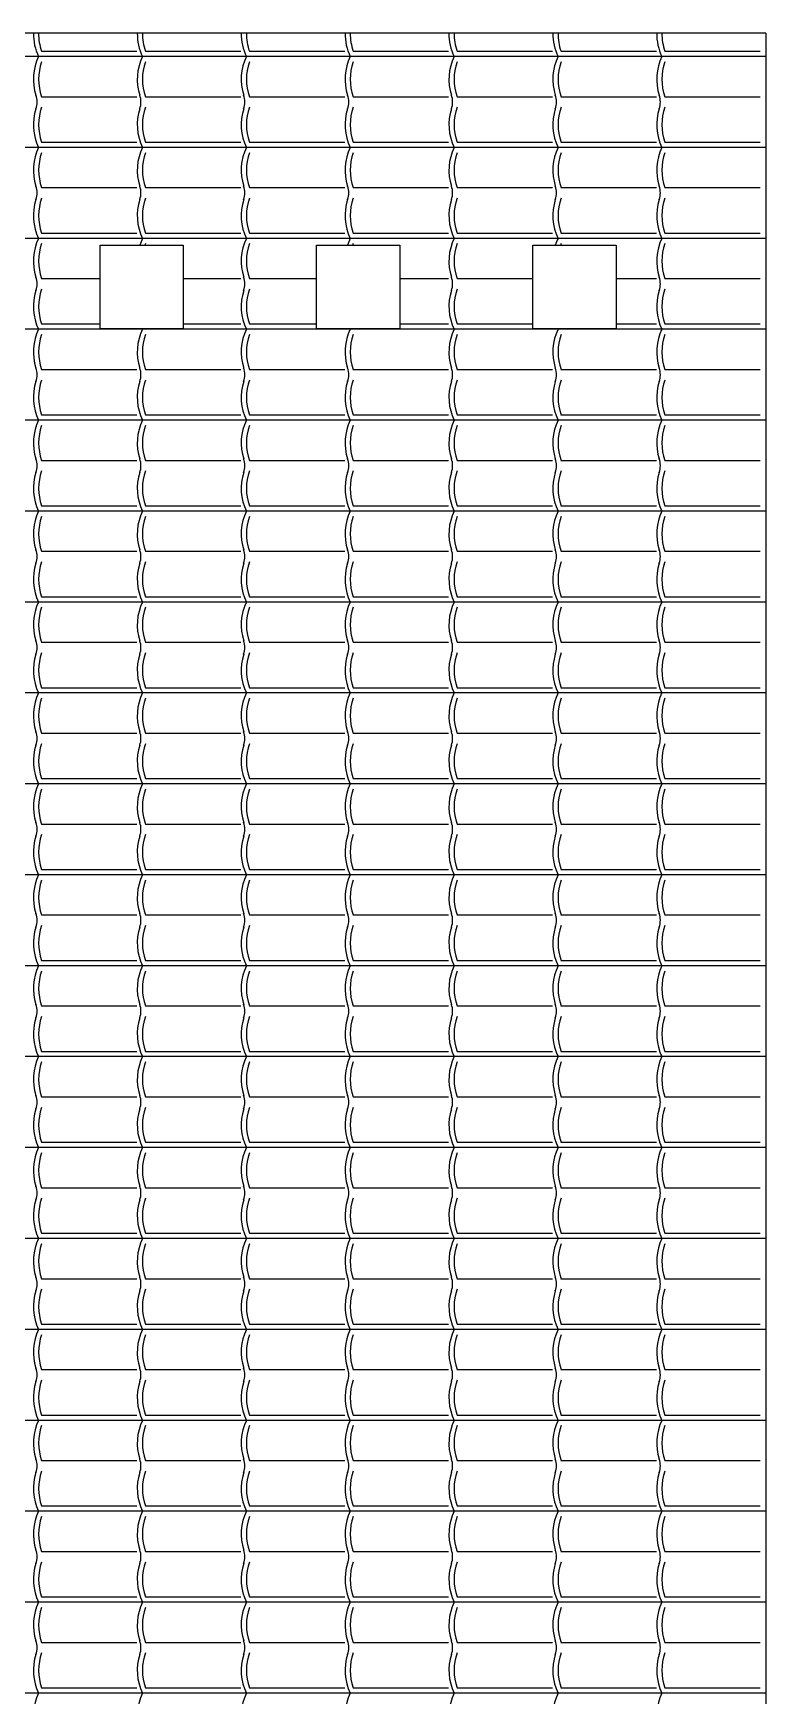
# Model space of a CAD drawing. Extents: x 110 to 239, y 112 to 239.
# Drawn here: x 145.9 to 174.1, y 175.5 to 239.5 of the extents above; entities that cross this region are included whole.
import ezdxf

# ---------------------------------------------------------------- set-up
doc = ezdxf.new("R2010")
doc.units = 0
doc.layers.get('0').update_dxf_attribs({"linetype": 'CONTINUOUS'})
doc.layers.add('ENGRAVE', color=4, linetype='CONTINUOUS')

msp = doc.modelspace()

# ---------------------------------------------------------------- linework, layer by layer
for p, q in [((174.124, 239.469), (109.924, 239.469)), ((174.124, 239.469), (174.124, 111.679)), ((148.495, 228.094), (148.495, 231.314)), ((148.495, 231.314), (151.695, 231.314)), ((151.695, 231.314), (151.695, 228.094)), ((156.828, 231.314), (160.028, 231.314)), ((156.828, 228.094), (156.828, 231.314)), ((160.028, 231.314), (160.028, 228.094)), ((165.161, 228.094), (165.161, 231.314)), ((165.161, 231.314), (168.361, 231.314)), ((168.361, 231.314), (168.361, 228.094)), ((151.695, 228.094), (148.495, 228.094)), ((160.028, 228.094), (156.828, 228.094)), ((168.361, 228.094), (165.161, 228.094))]:
    msp.add_line(p, q)
at = {"layer": 'ENGRAVE'}
for p, q in [((146.239, 238.778), (149.912, 238.778)), ((150.239, 238.778), (153.912, 238.778)), ((154.239, 238.778), (157.912, 238.778)), ((158.239, 238.778), (161.912, 238.778)), ((162.239, 238.778), (165.912, 238.778)), ((166.239, 238.778), (169.912, 238.778)), ((170.239, 238.778), (173.912, 238.778)), ((146.124, 238.574), (142.124, 238.574)), ((150.124, 238.574), (146.124, 238.574)), ((154.124, 238.574), (150.124, 238.574)), ((158.124, 238.574), (154.124, 238.574)), ((162.124, 238.574), (158.124, 238.574)), ((166.124, 238.574), (162.124, 238.574)), ((170.124, 238.574), (166.124, 238.574)), ((174.124, 238.574), (170.124, 238.574)), ((146.239, 237.028), (149.912, 237.028)), ((150.239, 237.028), (153.912, 237.028)), ((154.239, 237.028), (157.912, 237.028)), ((158.239, 237.028), (161.912, 237.028)), ((162.239, 237.028), (165.912, 237.028)), ((166.239, 237.028), (169.912, 237.028)), ((170.239, 237.028), (173.912, 237.028)), ((146.124, 235.074), (142.124, 235.074)), ((150.124, 235.074), (146.124, 235.074)), ((146.239, 235.278), (149.912, 235.278)), ((154.124, 235.074), (150.124, 235.074)), ((150.239, 235.278), (153.912, 235.278)), ((158.124, 235.074), (154.124, 235.074)), ((154.239, 235.278), (157.912, 235.278)), ((162.124, 235.074), (158.124, 235.074)), ((158.239, 235.278), (161.912, 235.278)), ((166.124, 235.074), (162.124, 235.074)), ((162.239, 235.278), (165.912, 235.278)), ((170.124, 235.074), (166.124, 235.074)), ((166.239, 235.278), (169.912, 235.278)), ((174.124, 235.074), (170.124, 235.074)), ((170.239, 235.278), (173.912, 235.278)), ((146.239, 233.528), (149.912, 233.528)), ((150.239, 233.528), (153.912, 233.528)), ((154.239, 233.528), (157.912, 233.528)), ((158.239, 233.528), (161.912, 233.528)), ((162.239, 233.528), (165.912, 233.528)), ((166.239, 233.528), (169.912, 233.528)), ((170.239, 233.528), (173.912, 233.528)), ((146.239, 231.778), (149.912, 231.778)), ((150.239, 231.778), (153.912, 231.778)), ((154.239, 231.778), (157.912, 231.778)), ((158.239, 231.778), (161.912, 231.778)), ((162.239, 231.778), (165.912, 231.778)), ((166.239, 231.778), (169.912, 231.778)), ((170.239, 231.778), (173.912, 231.778)), ((146.124, 231.574), (142.124, 231.574)), ((150.124, 231.574), (146.124, 231.574)), ((154.124, 231.574), (150.124, 231.574)), ((158.124, 231.574), (154.124, 231.574)), ((162.124, 231.574), (158.124, 231.574)), ((166.124, 231.574), (162.124, 231.574)), ((170.124, 231.574), (166.124, 231.574)), ((174.124, 231.574), (170.124, 231.574)), ((146.239, 230.028), (148.495, 230.028)), ((151.695, 230.028), (153.912, 230.028)), ((154.239, 230.028), (156.828, 230.028)), ((160.028, 230.028), (161.912, 230.028)), ((162.239, 230.028), (165.161, 230.028)), ((168.361, 230.028), (169.912, 230.028)), ((170.239, 230.028), (173.912, 230.028)), ((146.124, 228.074), (142.124, 228.074)), ((150.124, 228.074), (146.124, 228.074)), ((146.239, 228.278), (148.495, 228.278)), ((154.124, 228.074), (150.124, 228.074)), ((151.695, 228.278), (153.912, 228.278)), ((158.124, 228.074), (154.124, 228.074)), ((154.239, 228.278), (156.828, 228.278)), ((162.124, 228.074), (158.124, 228.074)), ((160.028, 228.278), (161.912, 228.278)), ((166.124, 228.074), (162.124, 228.074)), ((162.239, 228.278), (165.161, 228.278)), ((170.124, 228.074), (166.124, 228.074)), ((168.361, 228.278), (169.912, 228.278)), ((174.124, 228.074), (170.124, 228.074)), ((170.239, 228.278), (173.912, 228.278)), ((146.239, 226.528), (149.912, 226.528)), ((150.239, 226.528), (153.912, 226.528)), ((154.239, 226.528), (157.912, 226.528)), ((158.239, 226.528), (161.912, 226.528)), ((162.239, 226.528), (165.912, 226.528)), ((166.239, 226.528), (169.912, 226.528)), ((170.239, 226.528), (173.912, 226.528)), ((146.239, 224.778), (149.912, 224.778)), ((150.239, 224.778), (153.912, 224.778)), ((154.239, 224.778), (157.912, 224.778)), ((158.239, 224.778), (161.912, 224.778)), ((162.239, 224.778), (165.912, 224.778)), ((166.239, 224.778), (169.912, 224.778)), ((170.239, 224.778), (173.912, 224.778)), ((146.124, 224.574), (142.124, 224.574)), ((150.124, 224.574), (146.124, 224.574)), ((154.124, 224.574), (150.124, 224.574)), ((158.124, 224.574), (154.124, 224.574)), ((162.124, 224.574), (158.124, 224.574)), ((166.124, 224.574), (162.124, 224.574)), ((170.124, 224.574), (166.124, 224.574)), ((174.124, 224.574), (170.124, 224.574)), ((146.239, 223.028), (149.912, 223.028)), ((150.239, 223.028), (153.912, 223.028)), ((154.239, 223.028), (157.912, 223.028)), ((158.239, 223.028), (161.912, 223.028)), ((162.239, 223.028), (165.912, 223.028)), ((166.239, 223.028), (169.912, 223.028)), ((170.239, 223.028), (173.912, 223.028)), ((146.124, 221.074), (142.124, 221.074)), ((150.124, 221.074), (146.124, 221.074)), ((146.239, 221.278), (149.912, 221.278)), ((154.124, 221.074), (150.124, 221.074)), ((150.239, 221.278), (153.912, 221.278)), ((158.124, 221.074), (154.124, 221.074)), ((154.239, 221.278), (157.912, 221.278)), ((162.124, 221.074), (158.124, 221.074)), ((158.239, 221.278), (161.912, 221.278)), ((166.124, 221.074), (162.124, 221.074)), ((162.239, 221.278), (165.912, 221.278)), ((170.124, 221.074), (166.124, 221.074)), ((166.239, 221.278), (169.912, 221.278)), ((174.124, 221.074), (170.124, 221.074)), ((170.239, 221.278), (173.912, 221.278)), ((146.239, 219.528), (149.912, 219.528)), ((150.239, 219.528), (153.912, 219.528)), ((154.239, 219.528), (157.912, 219.528)), ((158.239, 219.528), (161.912, 219.528)), ((162.239, 219.528), (165.912, 219.528)), ((166.239, 219.528), (169.912, 219.528)), ((170.239, 219.528), (173.912, 219.528)), ((146.239, 217.778), (149.912, 217.778)), ((150.239, 217.778), (153.912, 217.778)), ((154.239, 217.778), (157.912, 217.778)), ((158.239, 217.778), (161.912, 217.778)), ((162.239, 217.778), (165.912, 217.778)), ((166.239, 217.778), (169.912, 217.778)), ((170.239, 217.778), (173.912, 217.778)), ((146.124, 217.574), (142.124, 217.574)), ((150.124, 217.574), (146.124, 217.574)), ((154.124, 217.574), (150.124, 217.574)), ((158.124, 217.574), (154.124, 217.574)), ((162.124, 217.574), (158.124, 217.574)), ((166.124, 217.574), (162.124, 217.574)), ((170.124, 217.574), (166.124, 217.574)), ((174.124, 217.574), (170.124, 217.574)), ((146.239, 216.028), (149.912, 216.028)), ((150.239, 216.028), (153.912, 216.028)), ((154.239, 216.028), (157.912, 216.028)), ((158.239, 216.028), (161.912, 216.028)), ((162.239, 216.028), (165.912, 216.028)), ((166.239, 216.028), (169.912, 216.028)), ((170.239, 216.028), (173.912, 216.028)), ((146.124, 214.074), (142.124, 214.074)), ((150.124, 214.074), (146.124, 214.074)), ((146.239, 214.278), (149.912, 214.278)), ((154.124, 214.074), (150.124, 214.074)), ((150.239, 214.278), (153.912, 214.278)), ((158.124, 214.074), (154.124, 214.074)), ((154.239, 214.278), (157.912, 214.278)), ((162.124, 214.074), (158.124, 214.074)), ((158.239, 214.278), (161.912, 214.278)), ((166.124, 214.074), (162.124, 214.074)), ((162.239, 214.278), (165.912, 214.278)), ((170.124, 214.074), (166.124, 214.074)), ((166.239, 214.278), (169.912, 214.278)), ((174.124, 214.074), (170.124, 214.074)), ((170.239, 214.278), (173.912, 214.278)), ((146.239, 212.528), (149.912, 212.528)), ((150.239, 212.528), (153.912, 212.528)), ((154.239, 212.528), (157.912, 212.528)), ((158.239, 212.528), (161.912, 212.528)), ((162.239, 212.528), (165.912, 212.528)), ((166.239, 212.528), (169.912, 212.528)), ((170.239, 212.528), (173.912, 212.528)), ((146.124, 210.574), (142.124, 210.574)), ((150.124, 210.574), (146.124, 210.574)), ((146.239, 210.778), (149.912, 210.778)), ((154.124, 210.574), (150.124, 210.574)), ((150.239, 210.778), (153.912, 210.778)), ((158.124, 210.574), (154.124, 210.574)), ((154.239, 210.778), (157.912, 210.778)), ((162.124, 210.574), (158.124, 210.574)), ((158.239, 210.778), (161.912, 210.778)), ((166.124, 210.574), (162.124, 210.574)), ((162.239, 210.778), (165.912, 210.778)), ((170.124, 210.574), (166.124, 210.574)), ((166.239, 210.778), (169.912, 210.778)), ((174.124, 210.574), (170.124, 210.574)), ((170.239, 210.778), (173.912, 210.778)), ((146.239, 209.028), (149.912, 209.028)), ((150.239, 209.028), (153.912, 209.028)), ((154.239, 209.028), (157.912, 209.028)), ((158.239, 209.028), (161.912, 209.028)), ((162.239, 209.028), (165.912, 209.028)), ((166.239, 209.028), (169.912, 209.028)), ((170.239, 209.028), (173.912, 209.028)), ((146.124, 207.074), (142.124, 207.074)), ((150.124, 207.074), (146.124, 207.074)), ((146.239, 207.278), (149.912, 207.278)), ((154.124, 207.074), (150.124, 207.074)), ((150.239, 207.278), (153.912, 207.278)), ((158.124, 207.074), (154.124, 207.074)), ((154.239, 207.278), (157.912, 207.278)), ((162.124, 207.074), (158.124, 207.074)), ((158.239, 207.278), (161.912, 207.278)), ((166.124, 207.074), (162.124, 207.074)), ((162.239, 207.278), (165.912, 207.278)), ((170.124, 207.074), (166.124, 207.074)), ((166.239, 207.278), (169.912, 207.278)), ((174.124, 207.074), (170.124, 207.074)), ((170.239, 207.278), (173.912, 207.278)), ((146.239, 205.528), (149.912, 205.528)), ((150.239, 205.528), (153.912, 205.528)), ((154.239, 205.528), (157.912, 205.528)), ((158.239, 205.528), (161.912, 205.528)), ((162.239, 205.528), (165.912, 205.528)), ((166.239, 205.528), (169.912, 205.528)), ((170.239, 205.528), (173.912, 205.528)), ((146.124, 203.574), (142.124, 203.574)), ((150.124, 203.574), (146.124, 203.574)), ((146.239, 203.778), (149.912, 203.778)), ((154.124, 203.574), (150.124, 203.574)), ((150.239, 203.778), (153.912, 203.778)), ((158.124, 203.574), (154.124, 203.574)), ((154.239, 203.778), (157.912, 203.778)), ((162.124, 203.574), (158.124, 203.574)), ((158.239, 203.778), (161.912, 203.778)), ((166.124, 203.574), (162.124, 203.574)), ((162.239, 203.778), (165.912, 203.778)), ((170.124, 203.574), (166.124, 203.574)), ((166.239, 203.778), (169.912, 203.778)), ((174.124, 203.574), (170.124, 203.574)), ((170.239, 203.778), (173.912, 203.778)), ((146.239, 202.028), (149.912, 202.028)), ((150.239, 202.028), (153.912, 202.028)), ((154.239, 202.028), (157.912, 202.028)), ((158.239, 202.028), (161.912, 202.028)), ((162.239, 202.028), (165.912, 202.028)), ((166.239, 202.028), (169.912, 202.028)), ((170.239, 202.028), (173.912, 202.028)), ((146.124, 200.074), (142.124, 200.074)), ((150.124, 200.074), (146.124, 200.074)), ((146.239, 200.278), (149.912, 200.278)), ((154.124, 200.074), (150.124, 200.074)), ((150.239, 200.278), (153.912, 200.278)), ((158.124, 200.074), (154.124, 200.074)), ((154.239, 200.278), (157.912, 200.278)), ((162.124, 200.074), (158.124, 200.074)), ((158.239, 200.278), (161.912, 200.278)), ((166.124, 200.074), (162.124, 200.074)), ((162.239, 200.278), (165.912, 200.278)), ((170.124, 200.074), (166.124, 200.074)), ((166.239, 200.278), (169.912, 200.278)), ((174.124, 200.074), (170.124, 200.074)), ((170.239, 200.278), (173.912, 200.278)), ((146.239, 198.528), (149.912, 198.528)), ((150.239, 198.528), (153.912, 198.528)), ((154.239, 198.528), (157.912, 198.528)), ((158.239, 198.528), (161.912, 198.528)), ((162.239, 198.528), (165.912, 198.528)), ((166.239, 198.528), (169.912, 198.528)), ((170.239, 198.528), (173.912, 198.528)), ((146.124, 196.574), (142.124, 196.574)), ((150.124, 196.574), (146.124, 196.574)), ((146.239, 196.778), (149.912, 196.778)), ((154.124, 196.574), (150.124, 196.574)), ((150.239, 196.778), (153.912, 196.778)), ((158.124, 196.574), (154.124, 196.574)), ((154.239, 196.778), (157.912, 196.778)), ((162.124, 196.574), (158.124, 196.574)), ((158.239, 196.778), (161.912, 196.778)), ((166.124, 196.574), (162.124, 196.574)), ((162.239, 196.778), (165.912, 196.778)), ((170.124, 196.574), (166.124, 196.574)), ((166.239, 196.778), (169.912, 196.778)), ((174.124, 196.574), (170.124, 196.574)), ((170.239, 196.778), (173.912, 196.778)), ((146.239, 195.028), (149.912, 195.028)), ((150.239, 195.028), (153.912, 195.028)), ((154.239, 195.028), (157.912, 195.028)), ((158.239, 195.028), (161.912, 195.028)), ((162.239, 195.028), (165.912, 195.028)), ((166.239, 195.028), (169.912, 195.028)), ((170.239, 195.028), (173.912, 195.028)), ((146.239, 193.278), (149.912, 193.278)), ((150.239, 193.278), (153.912, 193.278)), ((154.239, 193.278), (157.912, 193.278)), ((158.239, 193.278), (161.912, 193.278)), ((162.239, 193.278), (165.912, 193.278)), ((166.239, 193.278), (169.912, 193.278)), ((170.239, 193.278), (173.912, 193.278)), ((146.124, 193.074), (142.124, 193.074)), ((150.124, 193.074), (146.124, 193.074)), ((154.124, 193.074), (150.124, 193.074)), ((158.124, 193.074), (154.124, 193.074)), ((162.124, 193.074), (158.124, 193.074)), ((166.124, 193.074), (162.124, 193.074)), ((170.124, 193.074), (166.124, 193.074)), ((174.124, 193.074), (170.124, 193.074)), ((146.239, 191.528), (149.912, 191.528)), ((150.239, 191.528), (153.912, 191.528)), ((154.239, 191.528), (157.912, 191.528)), ((158.239, 191.528), (161.912, 191.528)), ((162.239, 191.528), (165.912, 191.528)), ((166.239, 191.528), (169.912, 191.528)), ((170.239, 191.528), (173.912, 191.528)), ((146.124, 189.574), (142.124, 189.574)), ((150.124, 189.574), (146.124, 189.574)), ((146.239, 189.778), (149.912, 189.778)), ((154.124, 189.574), (150.124, 189.574)), ((150.239, 189.778), (153.912, 189.778)), ((158.124, 189.574), (154.124, 189.574)), ((154.239, 189.778), (157.912, 189.778)), ((162.124, 189.574), (158.124, 189.574)), ((158.239, 189.778), (161.912, 189.778)), ((166.124, 189.574), (162.124, 189.574)), ((162.239, 189.778), (165.912, 189.778)), ((170.124, 189.574), (166.124, 189.574)), ((166.239, 189.778), (169.912, 189.778)), ((174.124, 189.574), (170.124, 189.574)), ((170.239, 189.778), (173.912, 189.778)), ((146.239, 188.028), (149.912, 188.028)), ((150.239, 188.028), (153.912, 188.028)), ((154.239, 188.028), (157.912, 188.028)), ((158.239, 188.028), (161.912, 188.028)), ((162.239, 188.028), (165.912, 188.028)), ((166.239, 188.028), (169.912, 188.028)), ((170.239, 188.028), (173.912, 188.028)), ((146.239, 186.278), (149.912, 186.278)), ((150.239, 186.278), (153.912, 186.278)), ((154.239, 186.278), (157.912, 186.278)), ((158.239, 186.278), (161.912, 186.278)), ((162.239, 186.278), (165.912, 186.278)), ((166.239, 186.278), (169.912, 186.278)), ((170.239, 186.278), (173.912, 186.278)), ((146.124, 186.074), (142.124, 186.074)), ((150.124, 186.074), (146.124, 186.074)), ((154.124, 186.074), (150.124, 186.074)), ((158.124, 186.074), (154.124, 186.074)), ((162.124, 186.074), (158.124, 186.074)), ((166.124, 186.074), (162.124, 186.074)), ((170.124, 186.074), (166.124, 186.074)), ((174.124, 186.074), (170.124, 186.074)), ((146.239, 184.528), (149.912, 184.528)), ((150.239, 184.528), (153.912, 184.528)), ((154.239, 184.528), (157.912, 184.528)), ((158.239, 184.528), (161.912, 184.528)), ((162.239, 184.528), (165.912, 184.528)), ((166.239, 184.528), (169.912, 184.528)), ((170.239, 184.528), (173.912, 184.528)), ((146.124, 182.574), (142.124, 182.574)), ((150.124, 182.574), (146.124, 182.574)), ((146.239, 182.778), (149.912, 182.778)), ((154.124, 182.574), (150.124, 182.574)), ((150.239, 182.778), (153.912, 182.778)), ((158.124, 182.574), (154.124, 182.574)), ((154.239, 182.778), (157.912, 182.778)), ((162.124, 182.574), (158.124, 182.574)), ((158.239, 182.778), (161.912, 182.778)), ((166.124, 182.574), (162.124, 182.574)), ((162.239, 182.778), (165.912, 182.778)), ((170.124, 182.574), (166.124, 182.574)), ((166.239, 182.778), (169.912, 182.778)), ((174.124, 182.574), (170.124, 182.574)), ((170.239, 182.778), (173.912, 182.778)), ((146.239, 181.028), (149.912, 181.028)), ((150.239, 181.028), (153.912, 181.028)), ((154.239, 181.028), (157.912, 181.028)), ((158.239, 181.028), (161.912, 181.028)), ((162.239, 181.028), (165.912, 181.028)), ((166.239, 181.028), (169.912, 181.028)), ((170.239, 181.028), (173.912, 181.028)), ((146.239, 179.278), (149.912, 179.278)), ((150.239, 179.278), (153.912, 179.278)), ((154.239, 179.278), (157.912, 179.278)), ((158.239, 179.278), (161.912, 179.278)), ((162.239, 179.278), (165.912, 179.278)), ((166.239, 179.278), (169.912, 179.278)), ((170.239, 179.278), (173.912, 179.278)), ((146.124, 179.074), (142.124, 179.074)), ((150.124, 179.074), (146.124, 179.074)), ((154.124, 179.074), (150.124, 179.074)), ((158.124, 179.074), (154.124, 179.074)), ((162.124, 179.074), (158.124, 179.074)), ((166.124, 179.074), (162.124, 179.074)), ((170.124, 179.074), (166.124, 179.074)), ((174.124, 179.074), (170.124, 179.074)), ((146.239, 177.528), (149.912, 177.528)), ((150.239, 177.528), (153.912, 177.528)), ((154.239, 177.528), (157.912, 177.528)), ((158.239, 177.528), (161.912, 177.528)), ((162.239, 177.528), (165.912, 177.528)), ((166.239, 177.528), (169.912, 177.528)), ((170.239, 177.528), (173.912, 177.528)), ((146.124, 175.574), (142.124, 175.574)), ((150.124, 175.574), (146.124, 175.574)), ((146.239, 175.778), (149.912, 175.778)), ((154.124, 175.574), (150.124, 175.574)), ((150.239, 175.778), (153.912, 175.778)), ((158.124, 175.574), (154.124, 175.574)), ((154.239, 175.778), (157.912, 175.778)), ((162.124, 175.574), (158.124, 175.574)), ((158.239, 175.778), (161.912, 175.778)), ((166.124, 175.574), (162.124, 175.574)), ((162.239, 175.778), (165.912, 175.778)), ((170.124, 175.574), (166.124, 175.574)), ((166.239, 175.778), (169.912, 175.778)), ((174.124, 175.574), (170.124, 175.574)), ((170.239, 175.778), (173.912, 175.778))]:
    msp.add_line(p, q, dxfattribs=at)
for centre, radius, start, end in [((147.938, 239.449), 2.014, 179.43103, 205.75), ((148.138, 239.449), 2.014, 179.43103, 199.47983), ((151.938, 239.449), 2.014, 179.43103, 205.75), ((152.138, 239.449), 2.014, 179.43103, 199.47983), ((155.938, 239.449), 2.014, 179.43103, 205.75), ((156.138, 239.449), 2.014, 179.43103, 199.47983), ((159.938, 239.449), 2.014, 179.43103, 205.75), ((160.138, 239.449), 2.014, 179.43103, 199.47983), ((163.938, 239.449), 2.014, 179.43103, 205.75), ((164.138, 239.449), 2.014, 179.43103, 199.47983), ((167.938, 239.449), 2.014, 179.43103, 205.75), ((168.138, 239.449), 2.014, 179.43103, 199.47983), ((171.938, 239.449), 2.014, 179.43103, 205.75), ((172.138, 239.449), 2.014, 179.43103, 199.47983), ((147.938, 237.699), 2.014, 154.25, 197.81006), ((148.138, 237.699), 2.014, 160.52017, 199.47983), ((151.938, 237.699), 2.014, 154.25, 197.81006), ((152.138, 237.699), 2.014, 160.52017, 199.47983), ((155.938, 237.699), 2.014, 154.25, 197.81006), ((156.138, 237.699), 2.014, 160.52017, 199.47983), ((159.938, 237.699), 2.014, 154.25, 197.81006), ((160.138, 237.699), 2.014, 160.52017, 199.47983), ((163.938, 237.699), 2.014, 154.25, 197.81006), ((164.138, 237.699), 2.014, 160.52017, 199.47983), ((167.938, 237.699), 2.014, 154.25, 197.81006), ((168.138, 237.699), 2.014, 160.52017, 199.47983), ((171.938, 237.699), 2.014, 154.25, 197.81006), ((172.138, 237.699), 2.014, 160.52017, 199.47983), ((145.34, 236.824), 0.727, 339.14265, 20.85735), ((149.34, 236.824), 0.727, 339.14265, 20.85735), ((153.34, 236.824), 0.727, 339.14265, 20.85735), ((157.34, 236.824), 0.727, 339.14265, 20.85735), ((161.34, 236.824), 0.727, 339.14265, 20.85735), ((165.34, 236.824), 0.727, 339.14265, 20.85735), ((169.34, 236.824), 0.727, 339.14265, 20.85735), ((147.938, 235.949), 2.014, 162.18994, 205.75), ((148.138, 235.949), 2.014, 160.52017, 199.47983), ((151.938, 235.949), 2.014, 162.18994, 205.75), ((152.138, 235.949), 2.014, 160.52017, 199.47983), ((155.938, 235.949), 2.014, 162.18994, 205.75), ((156.138, 235.949), 2.014, 160.52017, 199.47983), ((159.938, 235.949), 2.014, 162.18994, 205.75), ((160.138, 235.949), 2.014, 160.52017, 199.47983), ((163.938, 235.949), 2.014, 162.18994, 205.75), ((164.138, 235.949), 2.014, 160.52017, 199.47983), ((167.938, 235.949), 2.014, 162.18994, 205.75), ((168.138, 235.949), 2.014, 160.52017, 199.47983), ((171.938, 235.949), 2.014, 162.18994, 205.75), ((172.138, 235.949), 2.014, 160.52017, 199.47983), ((147.938, 234.199), 2.014, 154.25, 197.81006), ((148.138, 234.199), 2.014, 160.52017, 199.47983), ((151.938, 234.199), 2.014, 154.25, 197.81006), ((152.138, 234.199), 2.014, 160.52017, 199.47983), ((155.938, 234.199), 2.014, 154.25, 197.81006), ((156.138, 234.199), 2.014, 160.52017, 199.47983), ((159.938, 234.199), 2.014, 154.25, 197.81006), ((160.138, 234.199), 2.014, 160.52017, 199.47983), ((163.938, 234.199), 2.014, 154.25, 197.81006), ((164.138, 234.199), 2.014, 160.52017, 199.47983), ((167.938, 234.199), 2.014, 154.25, 197.81006), ((168.138, 234.199), 2.014, 160.52017, 199.47983), ((171.938, 234.199), 2.014, 154.25, 197.81006), ((172.138, 234.199), 2.014, 160.52017, 199.47983), ((147.938, 232.449), 2.014, 162.18994, 205.75), ((145.34, 233.324), 0.727, 339.14265, 20.85735), ((148.138, 232.449), 2.014, 160.52017, 199.47983), ((151.938, 232.449), 2.014, 162.18994, 205.75), ((149.34, 233.324), 0.727, 339.14265, 20.85735), ((152.138, 232.449), 2.014, 160.52017, 199.47983), ((155.938, 232.449), 2.014, 162.18994, 205.75), ((153.34, 233.324), 0.727, 339.14265, 20.85735), ((156.138, 232.449), 2.014, 160.52017, 199.47983), ((159.938, 232.449), 2.014, 162.18994, 205.75), ((157.34, 233.324), 0.727, 339.14265, 20.85735), ((160.138, 232.449), 2.014, 160.52017, 199.47983), ((163.938, 232.449), 2.014, 162.18994, 205.75), ((161.34, 233.324), 0.727, 339.14265, 20.85735), ((164.138, 232.449), 2.014, 160.52017, 199.47983), ((167.938, 232.449), 2.014, 162.18994, 205.75), ((165.34, 233.324), 0.727, 339.14265, 20.85735), ((168.138, 232.449), 2.014, 160.52017, 199.47983), ((171.938, 232.449), 2.014, 162.18994, 205.75), ((169.34, 233.324), 0.727, 339.14265, 20.85735), ((172.138, 232.449), 2.014, 160.52017, 199.47983), ((147.938, 230.699), 2.014, 154.25, 197.81006), ((148.138, 230.699), 2.014, 160.52017, 199.47983), ((151.938, 230.699), 2.014, 154.25, 162.2206), ((152.138, 230.699), 2.014, 160.52017, 162.2206), ((155.938, 230.699), 2.014, 154.25, 197.81006), ((156.138, 230.699), 2.014, 160.52017, 199.47983), ((159.938, 230.699), 2.014, 154.25, 162.2206), ((160.138, 230.699), 2.014, 160.52017, 162.2206), ((163.938, 230.699), 2.014, 154.25, 197.81006), ((164.138, 230.699), 2.014, 160.52017, 199.47983), ((167.938, 230.699), 2.014, 154.25, 162.2206), ((168.138, 230.699), 2.014, 160.52017, 162.2206), ((171.938, 230.699), 2.014, 154.25, 197.81006), ((172.138, 230.699), 2.014, 160.52017, 199.47983), ((145.34, 229.824), 0.727, 339.14265, 20.85735), ((153.34, 229.824), 0.727, 339.14265, 20.85735), ((161.34, 229.824), 0.727, 339.14265, 20.85735), ((169.34, 229.824), 0.727, 339.14265, 20.85735), ((147.938, 228.949), 2.014, 162.18994, 205.75), ((148.138, 228.949), 2.014, 160.52017, 199.47983), ((155.938, 228.949), 2.014, 162.18994, 205.75), ((156.138, 228.949), 2.014, 160.52017, 199.47983), ((163.938, 228.949), 2.014, 162.18994, 205.75), ((164.138, 228.949), 2.014, 160.52017, 199.47983), ((171.938, 228.949), 2.014, 162.18994, 205.75), ((172.138, 228.949), 2.014, 160.52017, 199.47983), ((147.938, 227.199), 2.014, 154.25, 197.81006), ((148.138, 227.199), 2.014, 160.52017, 199.47983), ((151.938, 227.199), 2.014, 154.25, 197.81006), ((151.938, 228.949), 2.014, 205.11998, 205.75), ((152.138, 227.199), 2.014, 160.52017, 199.47983), ((155.938, 227.199), 2.014, 154.25, 197.81006), ((156.138, 227.199), 2.014, 160.52017, 199.47983), ((159.938, 227.199), 2.014, 154.25, 197.81006), ((159.938, 228.949), 2.014, 205.11998, 205.75), ((160.138, 227.199), 2.014, 160.52017, 199.47983), ((163.938, 227.199), 2.014, 154.25, 197.81006), ((164.138, 227.199), 2.014, 160.52017, 199.47983), ((167.938, 227.199), 2.014, 154.25, 197.81006), ((167.938, 228.949), 2.014, 205.11998, 205.75), ((168.138, 227.199), 2.014, 160.52017, 199.47983), ((171.938, 227.199), 2.014, 154.25, 197.81006), ((172.138, 227.199), 2.014, 160.52017, 199.47983), ((145.34, 226.324), 0.727, 339.14265, 20.85735), ((149.34, 226.324), 0.727, 339.14265, 20.85735), ((153.34, 226.324), 0.727, 339.14265, 20.85735), ((157.34, 226.324), 0.727, 339.14265, 20.85735), ((161.34, 226.324), 0.727, 339.14265, 20.85735), ((165.34, 226.324), 0.727, 339.14265, 20.85735), ((169.34, 226.324), 0.727, 339.14265, 20.85735), ((147.938, 225.449), 2.014, 162.18994, 205.75), ((148.138, 225.449), 2.014, 160.52017, 199.47983), ((151.938, 225.449), 2.014, 162.18994, 205.75), ((152.138, 225.449), 2.014, 160.52017, 199.47983), ((155.938, 225.449), 2.014, 162.18994, 205.75), ((156.138, 225.449), 2.014, 160.52017, 199.47983), ((159.938, 225.449), 2.014, 162.18994, 205.75), ((160.138, 225.449), 2.014, 160.52017, 199.47983), ((163.938, 225.449), 2.014, 162.18994, 205.75), ((164.138, 225.449), 2.014, 160.52017, 199.47983), ((167.938, 225.449), 2.014, 162.18994, 205.75), ((168.138, 225.449), 2.014, 160.52017, 199.47983), ((171.938, 225.449), 2.014, 162.18994, 205.75), ((172.138, 225.449), 2.014, 160.52017, 199.47983), ((147.938, 223.699), 2.014, 154.25, 197.81006), ((148.138, 223.699), 2.014, 160.52017, 199.47983), ((151.938, 223.699), 2.014, 154.25, 197.81006), ((152.138, 223.699), 2.014, 160.52017, 199.47983), ((155.938, 223.699), 2.014, 154.25, 197.81006), ((156.138, 223.699), 2.014, 160.52017, 199.47983), ((159.938, 223.699), 2.014, 154.25, 197.81006), ((160.138, 223.699), 2.014, 160.52017, 199.47983), ((163.938, 223.699), 2.014, 154.25, 197.81006), ((164.138, 223.699), 2.014, 160.52017, 199.47983), ((167.938, 223.699), 2.014, 154.25, 197.81006), ((168.138, 223.699), 2.014, 160.52017, 199.47983), ((171.938, 223.699), 2.014, 154.25, 197.81006), ((172.138, 223.699), 2.014, 160.52017, 199.47983), ((145.34, 222.824), 0.727, 339.14265, 20.85735), ((149.34, 222.824), 0.727, 339.14265, 20.85735), ((153.34, 222.824), 0.727, 339.14265, 20.85735), ((157.34, 222.824), 0.727, 339.14265, 20.85735), ((161.34, 222.824), 0.727, 339.14265, 20.85735), ((165.34, 222.824), 0.727, 339.14265, 20.85735), ((169.34, 222.824), 0.727, 339.14265, 20.85735), ((147.938, 221.949), 2.014, 162.18994, 205.75), ((148.138, 221.949), 2.014, 160.52017, 199.47983), ((151.938, 221.949), 2.014, 162.18994, 205.75), ((152.138, 221.949), 2.014, 160.52017, 199.47983), ((155.938, 221.949), 2.014, 162.18994, 205.75), ((156.138, 221.949), 2.014, 160.52017, 199.47983), ((159.938, 221.949), 2.014, 162.18994, 205.75), ((160.138, 221.949), 2.014, 160.52017, 199.47983), ((163.938, 221.949), 2.014, 162.18994, 205.75), ((164.138, 221.949), 2.014, 160.52017, 199.47983), ((167.938, 221.949), 2.014, 162.18994, 205.75), ((168.138, 221.949), 2.014, 160.52017, 199.47983), ((171.938, 221.949), 2.014, 162.18994, 205.75), ((172.138, 221.949), 2.014, 160.52017, 199.47983), ((147.938, 220.199), 2.014, 154.25, 197.81006), ((148.138, 220.199), 2.014, 160.52017, 199.47983), ((151.938, 220.199), 2.014, 154.25, 197.81006), ((152.138, 220.199), 2.014, 160.52017, 199.47983), ((155.938, 220.199), 2.014, 154.25, 197.81006), ((156.138, 220.199), 2.014, 160.52017, 199.47983), ((159.938, 220.199), 2.014, 154.25, 197.81006), ((160.138, 220.199), 2.014, 160.52017, 199.47983), ((163.938, 220.199), 2.014, 154.25, 197.81006), ((164.138, 220.199), 2.014, 160.52017, 199.47983), ((167.938, 220.199), 2.014, 154.25, 197.81006), ((168.138, 220.199), 2.014, 160.52017, 199.47983), ((171.938, 220.199), 2.014, 154.25, 197.81006), ((172.138, 220.199), 2.014, 160.52017, 199.47983), ((145.34, 219.324), 0.727, 339.14265, 20.85735), ((149.34, 219.324), 0.727, 339.14265, 20.85735), ((153.34, 219.324), 0.727, 339.14265, 20.85735), ((157.34, 219.324), 0.727, 339.14265, 20.85735), ((161.34, 219.324), 0.727, 339.14265, 20.85735), ((165.34, 219.324), 0.727, 339.14265, 20.85735), ((169.34, 219.324), 0.727, 339.14265, 20.85735), ((147.938, 218.449), 2.014, 162.18994, 205.75), ((148.138, 218.449), 2.014, 160.52017, 199.47983), ((151.938, 218.449), 2.014, 162.18994, 205.75), ((152.138, 218.449), 2.014, 160.52017, 199.47983), ((155.938, 218.449), 2.014, 162.18994, 205.75), ((156.138, 218.449), 2.014, 160.52017, 199.47983), ((159.938, 218.449), 2.014, 162.18994, 205.75), ((160.138, 218.449), 2.014, 160.52017, 199.47983), ((163.938, 218.449), 2.014, 162.18994, 205.75), ((164.138, 218.449), 2.014, 160.52017, 199.47983), ((167.938, 218.449), 2.014, 162.18994, 205.75), ((168.138, 218.449), 2.014, 160.52017, 199.47983), ((171.938, 218.449), 2.014, 162.18994, 205.75), ((172.138, 218.449), 2.014, 160.52017, 199.47983), ((147.938, 216.699), 2.014, 154.25, 197.81006), ((148.138, 216.699), 2.014, 160.52017, 199.47983), ((151.938, 216.699), 2.014, 154.25, 197.81006), ((152.138, 216.699), 2.014, 160.52017, 199.47983), ((155.938, 216.699), 2.014, 154.25, 197.81006), ((156.138, 216.699), 2.014, 160.52017, 199.47983), ((159.938, 216.699), 2.014, 154.25, 197.81006), ((160.138, 216.699), 2.014, 160.52017, 199.47983), ((163.938, 216.699), 2.014, 154.25, 197.81006), ((164.138, 216.699), 2.014, 160.52017, 199.47983), ((167.938, 216.699), 2.014, 154.25, 197.81006), ((168.138, 216.699), 2.014, 160.52017, 199.47983), ((171.938, 216.699), 2.014, 154.25, 197.81006), ((172.138, 216.699), 2.014, 160.52017, 199.47983), ((145.34, 215.824), 0.727, 339.14265, 20.85735), ((149.34, 215.824), 0.727, 339.14265, 20.85735), ((153.34, 215.824), 0.727, 339.14265, 20.85735), ((157.34, 215.824), 0.727, 339.14265, 20.85735), ((161.34, 215.824), 0.727, 339.14265, 20.85735), ((165.34, 215.824), 0.727, 339.14265, 20.85735), ((169.34, 215.824), 0.727, 339.14265, 20.85735), ((147.938, 214.949), 2.014, 162.18994, 205.75), ((148.138, 214.949), 2.014, 160.52017, 199.47983), ((151.938, 214.949), 2.014, 162.18994, 205.75), ((152.138, 214.949), 2.014, 160.52017, 199.47983), ((155.938, 214.949), 2.014, 162.18994, 205.75), ((156.138, 214.949), 2.014, 160.52017, 199.47983), ((159.938, 214.949), 2.014, 162.18994, 205.75), ((160.138, 214.949), 2.014, 160.52017, 199.47983), ((163.938, 214.949), 2.014, 162.18994, 205.75), ((164.138, 214.949), 2.014, 160.52017, 199.47983), ((167.938, 214.949), 2.014, 162.18994, 205.75), ((168.138, 214.949), 2.014, 160.52017, 199.47983), ((171.938, 214.949), 2.014, 162.18994, 205.75), ((172.138, 214.949), 2.014, 160.52017, 199.47983), ((147.938, 213.199), 2.014, 154.25, 197.81006), ((148.138, 213.199), 2.014, 160.52017, 199.47983), ((151.938, 213.199), 2.014, 154.25, 197.81006), ((152.138, 213.199), 2.014, 160.52017, 199.47983), ((155.938, 213.199), 2.014, 154.25, 197.81006), ((156.138, 213.199), 2.014, 160.52017, 199.47983), ((159.938, 213.199), 2.014, 154.25, 197.81006), ((160.138, 213.199), 2.014, 160.52017, 199.47983), ((163.938, 213.199), 2.014, 154.25, 197.81006), ((164.138, 213.199), 2.014, 160.52017, 199.47983), ((167.938, 213.199), 2.014, 154.25, 197.81006), ((168.138, 213.199), 2.014, 160.52017, 199.47983), ((171.938, 213.199), 2.014, 154.25, 197.81006), ((172.138, 213.199), 2.014, 160.52017, 199.47983), ((145.34, 212.324), 0.727, 339.14265, 20.85735), ((149.34, 212.324), 0.727, 339.14265, 20.85735), ((153.34, 212.324), 0.727, 339.14265, 20.85735), ((157.34, 212.324), 0.727, 339.14265, 20.85735), ((161.34, 212.324), 0.727, 339.14265, 20.85735), ((165.34, 212.324), 0.727, 339.14265, 20.85735), ((169.34, 212.324), 0.727, 339.14265, 20.85735), ((147.938, 211.449), 2.014, 162.18994, 205.75), ((148.138, 211.449), 2.014, 160.52017, 199.47983), ((151.938, 211.449), 2.014, 162.18994, 205.75), ((152.138, 211.449), 2.014, 160.52017, 199.47983), ((155.938, 211.449), 2.014, 162.18994, 205.75), ((156.138, 211.449), 2.014, 160.52017, 199.47983), ((159.938, 211.449), 2.014, 162.18994, 205.75), ((160.138, 211.449), 2.014, 160.52017, 199.47983), ((163.938, 211.449), 2.014, 162.18994, 205.75), ((164.138, 211.449), 2.014, 160.52017, 199.47983), ((167.938, 211.449), 2.014, 162.18994, 205.75), ((168.138, 211.449), 2.014, 160.52017, 199.47983), ((171.938, 211.449), 2.014, 162.18994, 205.75), ((172.138, 211.449), 2.014, 160.52017, 199.47983), ((147.938, 209.699), 2.014, 154.25, 197.81006), ((151.938, 209.699), 2.014, 154.25, 197.81006), ((155.938, 209.699), 2.014, 154.25, 197.81006), ((159.938, 209.699), 2.014, 154.25, 197.81006), ((163.938, 209.699), 2.014, 154.25, 197.81006), ((167.938, 209.699), 2.014, 154.25, 197.81006), ((171.938, 209.699), 2.014, 154.25, 197.81006), ((148.138, 209.699), 2.014, 160.52017, 199.47983), ((152.138, 209.699), 2.014, 160.52017, 199.47983), ((156.138, 209.699), 2.014, 160.52017, 199.47983), ((160.138, 209.699), 2.014, 160.52017, 199.47983), ((164.138, 209.699), 2.014, 160.52017, 199.47983), ((168.138, 209.699), 2.014, 160.52017, 199.47983), ((172.138, 209.699), 2.014, 160.52017, 199.47983), ((145.34, 208.824), 0.727, 339.14265, 20.85735), ((149.34, 208.824), 0.727, 339.14265, 20.85735), ((153.34, 208.824), 0.727, 339.14265, 20.85735), ((157.34, 208.824), 0.727, 339.14265, 20.85735), ((161.34, 208.824), 0.727, 339.14265, 20.85735), ((165.34, 208.824), 0.727, 339.14265, 20.85735), ((169.34, 208.824), 0.727, 339.14265, 20.85735), ((147.938, 207.949), 2.014, 162.18994, 205.75), ((148.138, 207.949), 2.014, 160.52017, 199.47983), ((151.938, 207.949), 2.014, 162.18994, 205.75), ((152.138, 207.949), 2.014, 160.52017, 199.47983), ((155.938, 207.949), 2.014, 162.18994, 205.75), ((156.138, 207.949), 2.014, 160.52017, 199.47983), ((159.938, 207.949), 2.014, 162.18994, 205.75), ((160.138, 207.949), 2.014, 160.52017, 199.47983), ((163.938, 207.949), 2.014, 162.18994, 205.75), ((164.138, 207.949), 2.014, 160.52017, 199.47983), ((167.938, 207.949), 2.014, 162.18994, 205.75), ((168.138, 207.949), 2.014, 160.52017, 199.47983), ((171.938, 207.949), 2.014, 162.18994, 205.75), ((172.138, 207.949), 2.014, 160.52017, 199.47983), ((147.938, 206.199), 2.014, 154.25, 197.81006), ((148.138, 206.199), 2.014, 160.52017, 199.47983), ((151.938, 206.199), 2.014, 154.25, 197.81006), ((152.138, 206.199), 2.014, 160.52017, 199.47983), ((155.938, 206.199), 2.014, 154.25, 197.81006), ((156.138, 206.199), 2.014, 160.52017, 199.47983), ((159.938, 206.199), 2.014, 154.25, 197.81006), ((160.138, 206.199), 2.014, 160.52017, 199.47983), ((163.938, 206.199), 2.014, 154.25, 197.81006), ((164.138, 206.199), 2.014, 160.52017, 199.47983), ((167.938, 206.199), 2.014, 154.25, 197.81006), ((168.138, 206.199), 2.014, 160.52017, 199.47983), ((171.938, 206.199), 2.014, 154.25, 197.81006), ((172.138, 206.199), 2.014, 160.52017, 199.47983), ((145.34, 205.324), 0.727, 339.14265, 20.85735), ((149.34, 205.324), 0.727, 339.14265, 20.85735), ((153.34, 205.324), 0.727, 339.14265, 20.85735), ((157.34, 205.324), 0.727, 339.14265, 20.85735), ((161.34, 205.324), 0.727, 339.14265, 20.85735), ((165.34, 205.324), 0.727, 339.14265, 20.85735), ((169.34, 205.324), 0.727, 339.14265, 20.85735), ((147.938, 204.449), 2.014, 162.18994, 205.75), ((148.138, 204.449), 2.014, 160.52017, 199.47983), ((151.938, 204.449), 2.014, 162.18994, 205.75), ((152.138, 204.449), 2.014, 160.52017, 199.47983), ((155.938, 204.449), 2.014, 162.18994, 205.75), ((156.138, 204.449), 2.014, 160.52017, 199.47983), ((159.938, 204.449), 2.014, 162.18994, 205.75), ((160.138, 204.449), 2.014, 160.52017, 199.47983), ((163.938, 204.449), 2.014, 162.18994, 205.75), ((164.138, 204.449), 2.014, 160.52017, 199.47983), ((167.938, 204.449), 2.014, 162.18994, 205.75), ((168.138, 204.449), 2.014, 160.52017, 199.47983), ((171.938, 204.449), 2.014, 162.18994, 205.75), ((172.138, 204.449), 2.014, 160.52017, 199.47983), ((147.938, 202.699), 2.014, 154.25, 197.81006), ((151.938, 202.699), 2.014, 154.25, 197.81006), ((155.938, 202.699), 2.014, 154.25, 197.81006), ((159.938, 202.699), 2.014, 154.25, 197.81006), ((163.938, 202.699), 2.014, 154.25, 197.81006), ((167.938, 202.699), 2.014, 154.25, 197.81006), ((171.938, 202.699), 2.014, 154.25, 197.81006), ((148.138, 202.699), 2.014, 160.52017, 199.47983), ((152.138, 202.699), 2.014, 160.52017, 199.47983), ((156.138, 202.699), 2.014, 160.52017, 199.47983), ((160.138, 202.699), 2.014, 160.52017, 199.47983), ((164.138, 202.699), 2.014, 160.52017, 199.47983), ((168.138, 202.699), 2.014, 160.52017, 199.47983), ((172.138, 202.699), 2.014, 160.52017, 199.47983), ((145.34, 201.824), 0.727, 339.14265, 20.85735), ((148.138, 200.949), 2.014, 160.52017, 199.47983), ((149.34, 201.824), 0.727, 339.14265, 20.85735), ((152.138, 200.949), 2.014, 160.52017, 199.47983), ((153.34, 201.824), 0.727, 339.14265, 20.85735), ((156.138, 200.949), 2.014, 160.52017, 199.47983), ((157.34, 201.824), 0.727, 339.14265, 20.85735), ((160.138, 200.949), 2.014, 160.52017, 199.47983), ((161.34, 201.824), 0.727, 339.14265, 20.85735), ((164.138, 200.949), 2.014, 160.52017, 199.47983), ((165.34, 201.824), 0.727, 339.14265, 20.85735), ((168.138, 200.949), 2.014, 160.52017, 199.47983), ((169.34, 201.824), 0.727, 339.14265, 20.85735), ((172.138, 200.949), 2.014, 160.52017, 199.47983), ((147.938, 200.949), 2.014, 162.18994, 205.75), ((151.938, 200.949), 2.014, 162.18994, 205.75), ((155.938, 200.949), 2.014, 162.18994, 205.75), ((159.938, 200.949), 2.014, 162.18994, 205.75), ((163.938, 200.949), 2.014, 162.18994, 205.75), ((167.938, 200.949), 2.014, 162.18994, 205.75), ((171.938, 200.949), 2.014, 162.18994, 205.75), ((147.938, 199.199), 2.014, 154.25, 197.81006), ((148.138, 199.199), 2.014, 160.52017, 199.47983), ((151.938, 199.199), 2.014, 154.25, 197.81006), ((152.138, 199.199), 2.014, 160.52017, 199.47983), ((155.938, 199.199), 2.014, 154.25, 197.81006), ((156.138, 199.199), 2.014, 160.52017, 199.47983), ((159.938, 199.199), 2.014, 154.25, 197.81006), ((160.138, 199.199), 2.014, 160.52017, 199.47983), ((163.938, 199.199), 2.014, 154.25, 197.81006), ((164.138, 199.199), 2.014, 160.52017, 199.47983), ((167.938, 199.199), 2.014, 154.25, 197.81006), ((168.138, 199.199), 2.014, 160.52017, 199.47983), ((171.938, 199.199), 2.014, 154.25, 197.81006), ((172.138, 199.199), 2.014, 160.52017, 199.47983), ((145.34, 198.324), 0.727, 339.14265, 20.85735), ((149.34, 198.324), 0.727, 339.14265, 20.85735), ((153.34, 198.324), 0.727, 339.14265, 20.85735), ((157.34, 198.324), 0.727, 339.14265, 20.85735), ((161.34, 198.324), 0.727, 339.14265, 20.85735), ((165.34, 198.324), 0.727, 339.14265, 20.85735), ((169.34, 198.324), 0.727, 339.14265, 20.85735), ((147.938, 197.449), 2.014, 162.18994, 205.75), ((148.138, 197.449), 2.014, 160.52017, 199.47983), ((151.938, 197.449), 2.014, 162.18994, 205.75), ((152.138, 197.449), 2.014, 160.52017, 199.47983), ((155.938, 197.449), 2.014, 162.18994, 205.75), ((156.138, 197.449), 2.014, 160.52017, 199.47983), ((159.938, 197.449), 2.014, 162.18994, 205.75), ((160.138, 197.449), 2.014, 160.52017, 199.47983), ((163.938, 197.449), 2.014, 162.18994, 205.75), ((164.138, 197.449), 2.014, 160.52017, 199.47983), ((167.938, 197.449), 2.014, 162.18994, 205.75), ((168.138, 197.449), 2.014, 160.52017, 199.47983), ((171.938, 197.449), 2.014, 162.18994, 205.75), ((172.138, 197.449), 2.014, 160.52017, 199.47983), ((147.938, 195.699), 2.014, 154.25, 197.81006), ((151.938, 195.699), 2.014, 154.25, 197.81006), ((155.938, 195.699), 2.014, 154.25, 197.81006), ((159.938, 195.699), 2.014, 154.25, 197.81006), ((163.938, 195.699), 2.014, 154.25, 197.81006), ((167.938, 195.699), 2.014, 154.25, 197.81006), ((171.938, 195.699), 2.014, 154.25, 197.81006), ((148.138, 195.699), 2.014, 160.52017, 199.47983), ((152.138, 195.699), 2.014, 160.52017, 199.47983), ((156.138, 195.699), 2.014, 160.52017, 199.47983), ((160.138, 195.699), 2.014, 160.52017, 199.47983), ((164.138, 195.699), 2.014, 160.52017, 199.47983), ((168.138, 195.699), 2.014, 160.52017, 199.47983), ((172.138, 195.699), 2.014, 160.52017, 199.47983), ((147.938, 193.949), 2.014, 162.18994, 205.75), ((145.34, 194.824), 0.727, 339.14265, 20.85735), ((148.138, 193.949), 2.014, 160.52017, 199.47983), ((151.938, 193.949), 2.014, 162.18994, 205.75), ((149.34, 194.824), 0.727, 339.14265, 20.85735), ((152.138, 193.949), 2.014, 160.52017, 199.47983), ((155.938, 193.949), 2.014, 162.18994, 205.75), ((153.34, 194.824), 0.727, 339.14265, 20.85735), ((156.138, 193.949), 2.014, 160.52017, 199.47983), ((159.938, 193.949), 2.014, 162.18994, 205.75), ((157.34, 194.824), 0.727, 339.14265, 20.85735), ((160.138, 193.949), 2.014, 160.52017, 199.47983), ((163.938, 193.949), 2.014, 162.18994, 205.75), ((161.34, 194.824), 0.727, 339.14265, 20.85735), ((164.138, 193.949), 2.014, 160.52017, 199.47983), ((167.938, 193.949), 2.014, 162.18994, 205.75), ((165.34, 194.824), 0.727, 339.14265, 20.85735), ((168.138, 193.949), 2.014, 160.52017, 199.47983), ((171.938, 193.949), 2.014, 162.18994, 205.75), ((169.34, 194.824), 0.727, 339.14265, 20.85735), ((172.138, 193.949), 2.014, 160.52017, 199.47983), ((147.938, 192.199), 2.014, 154.25, 197.81006), ((148.138, 192.199), 2.014, 160.52017, 199.47983), ((151.938, 192.199), 2.014, 154.25, 197.81006), ((152.138, 192.199), 2.014, 160.52017, 199.47983), ((155.938, 192.199), 2.014, 154.25, 197.81006), ((156.138, 192.199), 2.014, 160.52017, 199.47983), ((159.938, 192.199), 2.014, 154.25, 197.81006), ((160.138, 192.199), 2.014, 160.52017, 199.47983), ((163.938, 192.199), 2.014, 154.25, 197.81006), ((164.138, 192.199), 2.014, 160.52017, 199.47983), ((167.938, 192.199), 2.014, 154.25, 197.81006), ((168.138, 192.199), 2.014, 160.52017, 199.47983), ((171.938, 192.199), 2.014, 154.25, 197.81006), ((172.138, 192.199), 2.014, 160.52017, 199.47983), ((145.34, 191.324), 0.727, 339.14265, 20.85735), ((149.34, 191.324), 0.727, 339.14265, 20.85735), ((153.34, 191.324), 0.727, 339.14265, 20.85735), ((157.34, 191.324), 0.727, 339.14265, 20.85735), ((161.34, 191.324), 0.727, 339.14265, 20.85735), ((165.34, 191.324), 0.727, 339.14265, 20.85735), ((169.34, 191.324), 0.727, 339.14265, 20.85735), ((147.938, 190.449), 2.014, 162.18994, 205.75), ((148.138, 190.449), 2.014, 160.52017, 199.47983), ((151.938, 190.449), 2.014, 162.18994, 205.75), ((152.138, 190.449), 2.014, 160.52017, 199.47983), ((155.938, 190.449), 2.014, 162.18994, 205.75), ((156.138, 190.449), 2.014, 160.52017, 199.47983), ((159.938, 190.449), 2.014, 162.18994, 205.75), ((160.138, 190.449), 2.014, 160.52017, 199.47983), ((163.938, 190.449), 2.014, 162.18994, 205.75), ((164.138, 190.449), 2.014, 160.52017, 199.47983), ((167.938, 190.449), 2.014, 162.18994, 205.75), ((168.138, 190.449), 2.014, 160.52017, 199.47983), ((171.938, 190.449), 2.014, 162.18994, 205.75), ((172.138, 190.449), 2.014, 160.52017, 199.47983), ((147.938, 188.699), 2.014, 154.25, 197.81006), ((151.938, 188.699), 2.014, 154.25, 197.81006), ((155.938, 188.699), 2.014, 154.25, 197.81006), ((159.938, 188.699), 2.014, 154.25, 197.81006), ((163.938, 188.699), 2.014, 154.25, 197.81006), ((167.938, 188.699), 2.014, 154.25, 197.81006), ((171.938, 188.699), 2.014, 154.25, 197.81006), ((148.138, 188.699), 2.014, 160.52017, 199.47983), ((152.138, 188.699), 2.014, 160.52017, 199.47983), ((156.138, 188.699), 2.014, 160.52017, 199.47983), ((160.138, 188.699), 2.014, 160.52017, 199.47983), ((164.138, 188.699), 2.014, 160.52017, 199.47983), ((168.138, 188.699), 2.014, 160.52017, 199.47983), ((172.138, 188.699), 2.014, 160.52017, 199.47983), ((147.938, 186.949), 2.014, 162.18994, 205.75), ((145.34, 187.824), 0.727, 339.14265, 20.85735), ((148.138, 186.949), 2.014, 160.52017, 199.47983), ((151.938, 186.949), 2.014, 162.18994, 205.75), ((149.34, 187.824), 0.727, 339.14265, 20.85735), ((152.138, 186.949), 2.014, 160.52017, 199.47983), ((155.938, 186.949), 2.014, 162.18994, 205.75), ((153.34, 187.824), 0.727, 339.14265, 20.85735), ((156.138, 186.949), 2.014, 160.52017, 199.47983), ((159.938, 186.949), 2.014, 162.18994, 205.75), ((157.34, 187.824), 0.727, 339.14265, 20.85735), ((160.138, 186.949), 2.014, 160.52017, 199.47983), ((163.938, 186.949), 2.014, 162.18994, 205.75), ((161.34, 187.824), 0.727, 339.14265, 20.85735), ((164.138, 186.949), 2.014, 160.52017, 199.47983), ((167.938, 186.949), 2.014, 162.18994, 205.75), ((165.34, 187.824), 0.727, 339.14265, 20.85735), ((168.138, 186.949), 2.014, 160.52017, 199.47983), ((171.938, 186.949), 2.014, 162.18994, 205.75), ((169.34, 187.824), 0.727, 339.14265, 20.85735), ((172.138, 186.949), 2.014, 160.52017, 199.47983), ((147.938, 185.199), 2.014, 154.25, 197.81006), ((148.138, 185.199), 2.014, 160.52017, 199.47983), ((151.938, 185.199), 2.014, 154.25, 197.81006), ((152.138, 185.199), 2.014, 160.52017, 199.47983), ((155.938, 185.199), 2.014, 154.25, 197.81006), ((156.138, 185.199), 2.014, 160.52017, 199.47983), ((159.938, 185.199), 2.014, 154.25, 197.81006), ((160.138, 185.199), 2.014, 160.52017, 199.47983), ((163.938, 185.199), 2.014, 154.25, 197.81006), ((164.138, 185.199), 2.014, 160.52017, 199.47983), ((167.938, 185.199), 2.014, 154.25, 197.81006), ((168.138, 185.199), 2.014, 160.52017, 199.47983), ((171.938, 185.199), 2.014, 154.25, 197.81006), ((172.138, 185.199), 2.014, 160.52017, 199.47983), ((145.34, 184.324), 0.727, 339.14265, 20.85735), ((149.34, 184.324), 0.727, 339.14265, 20.85735), ((153.34, 184.324), 0.727, 339.14265, 20.85735), ((157.34, 184.324), 0.727, 339.14265, 20.85735), ((161.34, 184.324), 0.727, 339.14265, 20.85735), ((165.34, 184.324), 0.727, 339.14265, 20.85735), ((169.34, 184.324), 0.727, 339.14265, 20.85735), ((147.938, 183.449), 2.014, 162.18994, 205.75), ((148.138, 183.449), 2.014, 160.52017, 199.47983), ((151.938, 183.449), 2.014, 162.18994, 205.75), ((152.138, 183.449), 2.014, 160.52017, 199.47983), ((155.938, 183.449), 2.014, 162.18994, 205.75), ((156.138, 183.449), 2.014, 160.52017, 199.47983), ((159.938, 183.449), 2.014, 162.18994, 205.75), ((160.138, 183.449), 2.014, 160.52017, 199.47983), ((163.938, 183.449), 2.014, 162.18994, 205.75), ((164.138, 183.449), 2.014, 160.52017, 199.47983), ((167.938, 183.449), 2.014, 162.18994, 205.75), ((168.138, 183.449), 2.014, 160.52017, 199.47983), ((171.938, 183.449), 2.014, 162.18994, 205.75), ((172.138, 183.449), 2.014, 160.52017, 199.47983), ((147.938, 181.699), 2.014, 154.25, 197.81006), ((151.938, 181.699), 2.014, 154.25, 197.81006), ((155.938, 181.699), 2.014, 154.25, 197.81006), ((159.938, 181.699), 2.014, 154.25, 197.81006), ((163.938, 181.699), 2.014, 154.25, 197.81006), ((167.938, 181.699), 2.014, 154.25, 197.81006), ((171.938, 181.699), 2.014, 154.25, 197.81006), ((148.138, 181.699), 2.014, 160.52017, 199.47983), ((152.138, 181.699), 2.014, 160.52017, 199.47983), ((156.138, 181.699), 2.014, 160.52017, 199.47983), ((160.138, 181.699), 2.014, 160.52017, 199.47983), ((164.138, 181.699), 2.014, 160.52017, 199.47983), ((168.138, 181.699), 2.014, 160.52017, 199.47983), ((172.138, 181.699), 2.014, 160.52017, 199.47983), ((147.938, 179.949), 2.014, 162.18994, 205.75), ((145.34, 180.824), 0.727, 339.14265, 20.85735), ((148.138, 179.949), 2.014, 160.52017, 199.47983), ((151.938, 179.949), 2.014, 162.18994, 205.75), ((149.34, 180.824), 0.727, 339.14265, 20.85735), ((152.138, 179.949), 2.014, 160.52017, 199.47983), ((155.938, 179.949), 2.014, 162.18994, 205.75), ((153.34, 180.824), 0.727, 339.14265, 20.85735), ((156.138, 179.949), 2.014, 160.52017, 199.47983), ((159.938, 179.949), 2.014, 162.18994, 205.75), ((157.34, 180.824), 0.727, 339.14265, 20.85735), ((160.138, 179.949), 2.014, 160.52017, 199.47983), ((163.938, 179.949), 2.014, 162.18994, 205.75), ((161.34, 180.824), 0.727, 339.14265, 20.85735), ((164.138, 179.949), 2.014, 160.52017, 199.47983), ((167.938, 179.949), 2.014, 162.18994, 205.75), ((165.34, 180.824), 0.727, 339.14265, 20.85735), ((168.138, 179.949), 2.014, 160.52017, 199.47983), ((171.938, 179.949), 2.014, 162.18994, 205.75), ((169.34, 180.824), 0.727, 339.14265, 20.85735), ((172.138, 179.949), 2.014, 160.52017, 199.47983), ((147.938, 178.199), 2.014, 154.25, 197.81006), ((148.138, 178.199), 2.014, 160.52017, 199.47983), ((151.938, 178.199), 2.014, 154.25, 197.81006), ((152.138, 178.199), 2.014, 160.52017, 199.47983), ((155.938, 178.199), 2.014, 154.25, 197.81006), ((156.138, 178.199), 2.014, 160.52017, 199.47983), ((159.938, 178.199), 2.014, 154.25, 197.81006), ((160.138, 178.199), 2.014, 160.52017, 199.47983), ((163.938, 178.199), 2.014, 154.25, 197.81006), ((164.138, 178.199), 2.014, 160.52017, 199.47983), ((167.938, 178.199), 2.014, 154.25, 197.81006), ((168.138, 178.199), 2.014, 160.52017, 199.47983), ((171.938, 178.199), 2.014, 154.25, 197.81006), ((172.138, 178.199), 2.014, 160.52017, 199.47983), ((145.34, 177.324), 0.727, 339.14265, 20.85735), ((149.34, 177.324), 0.727, 339.14265, 20.85735), ((153.34, 177.324), 0.727, 339.14265, 20.85735), ((157.34, 177.324), 0.727, 339.14265, 20.85735), ((161.34, 177.324), 0.727, 339.14265, 20.85735), ((165.34, 177.324), 0.727, 339.14265, 20.85735), ((169.34, 177.324), 0.727, 339.14265, 20.85735), ((147.938, 176.449), 2.014, 162.18994, 205.75), ((148.138, 176.449), 2.014, 160.52017, 199.47983), ((151.938, 176.449), 2.014, 162.18994, 205.75), ((152.138, 176.449), 2.014, 160.52017, 199.47983), ((155.938, 176.449), 2.014, 162.18994, 205.75), ((156.138, 176.449), 2.014, 160.52017, 199.47983), ((159.938, 176.449), 2.014, 162.18994, 205.75), ((160.138, 176.449), 2.014, 160.52017, 199.47983), ((163.938, 176.449), 2.014, 162.18994, 205.75), ((164.138, 176.449), 2.014, 160.52017, 199.47983), ((167.938, 176.449), 2.014, 162.18994, 205.75), ((168.138, 176.449), 2.014, 160.52017, 199.47983), ((171.938, 176.449), 2.014, 162.18994, 205.75), ((172.138, 176.449), 2.014, 160.52017, 199.47983), ((147.938, 174.699), 2.014, 154.25, 197.81006), ((151.938, 174.699), 2.014, 154.25, 197.81006), ((155.938, 174.699), 2.014, 154.25, 197.81006), ((159.938, 174.699), 2.014, 154.25, 197.81006), ((163.938, 174.699), 2.014, 154.25, 197.81006), ((167.938, 174.699), 2.014, 154.25, 197.81006), ((171.938, 174.699), 2.014, 154.25, 197.81006)]:
    msp.add_arc(centre, radius, start, end, dxfattribs=at)

doc.saveas('drawing.dxf')
